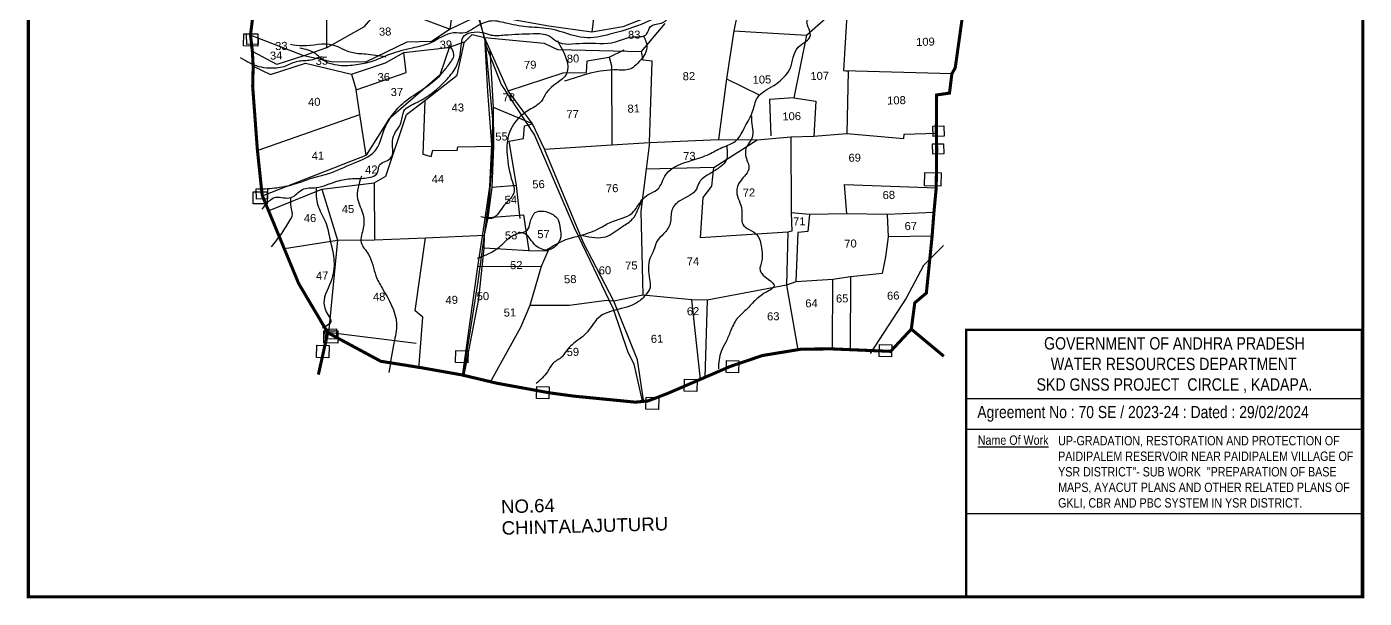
# Model space of a CAD drawing. Header units: inches. Extents: x 207877 to 233352, y 1594336 to 1604011.
# Drawn here: x 207877 to 211364, y 1597570 to 1599060 of the extents above; entities that cross this region are included whole.
import ezdxf
from ezdxf.enums import TextEntityAlignment as Align

# ---------------------------------------------------------------- set-up
doc = ezdxf.new("R2010")
doc.units = ezdxf.units.IN
doc.header["$MEASUREMENT"] = 0
doc.linetypes.add('HIDDEN2', pattern=[0.1875, 0.125, -0.0625])
for name, color, linetype in [('BOUNDRY STONES', 240, 'Continuous'), ('FRAME 025', 7, 'Continuous'), ('PLOT', 7, 'Continuous'), ('PLOT NO', 7, 'Continuous'), ('ROAD', 1, 'Continuous'), ('STREAMS', 4, 'Continuous'), ('text1', 7, 'Continuous'), ('TITLEBLOCK', 7, 'Continuous'), ('VILLAGE BOUNDARY', 5, 'Continuous'), ('VILLAGE BOUNDARY STONES', 1, 'Continuous'), ('VILLAGE BOUNDRY', 5, 'Continuous'), ('VILLAGE BOUNDRY STONE', 1, 'Continuous')]:
    doc.layers.add(name, color=color, linetype=linetype)
doc.styles.add('ARIALN', font='ARIALN.TTF')
doc.styles.get("Standard").update_dxf_attribs({"font": 'arial.ttf'})

msp = doc.modelspace()

# ---------------------------------------------------------------- linework, layer by layer
at = {"layer": 'BOUNDRY STONES'}
for points in [[(208442.6, 1599041.9), (208479.2, 1599041.8), (208479.2, 1599010.2), (208442.5, 1599010.3)], [(208467.2, 1598630.1), (208503.8, 1598630), (208503.8, 1598598.4), (208467.1, 1598598.5)], [(208651.5, 1598267.1), (208688.1, 1598267), (208688, 1598235.4), (208651.4, 1598235.5)], [(208633.1, 1598229.6), (208665.6, 1598228.9), (208664.8, 1598197.2), (208632.3, 1598198)], [(210100.2, 1598231.9), (210132.7, 1598231.1), (210131.9, 1598199.4), (210099.5, 1598200.2)], [(208995.5, 1598216.1), (209028, 1598215.3), (209027.2, 1598183.6), (208994.8, 1598184.4)], [(209701.2, 1598189.9), (209733.6, 1598189.1), (209732.8, 1598157.5), (209700.4, 1598158.3)], [(209592.1, 1598141.4), (209624.6, 1598140.6), (209623.8, 1598108.9), (209591.3, 1598109.7)], [(209206.8, 1598122.2), (209239.3, 1598121.4), (209238.5, 1598089.7), (209206.1, 1598090.5)], [(209492.3, 1598094.3), (209524.7, 1598093.5), (209524, 1598061.9), (209491.5, 1598062.7)]]:
    msp.add_lwpolyline(points, close=True, dxfattribs=at)
at = {"layer": 'FRAME 025', "lineweight": -3}
for points in [[(210326.5, 1598090.3), (211358.2, 1598090.3)], [(210326, 1598010.7), (211357.8, 1598010.7)], [(210323.8, 1597790.8), (211355.5, 1597790.8)]]:
    msp.add_lwpolyline(points, dxfattribs=at)
at = {"layer": 'PLOT'}
for points in [[(209486.1, 1598080.4), (209469.2, 1598191.9), (209407.4, 1598344.2), (209328.6, 1598496.9), (209226.7, 1598740.9), (209196, 1598807.1), (209132, 1598893.2), (209070.2, 1599032.4), (209054.2, 1599089), (209046.5, 1599137.7), (209009.7, 1599226.4), (208864.4, 1599562.6), (208811.7, 1599771.6), (208800.8, 1599872.8), (208768.5, 1600062.1), (208724, 1600159.2), (208662.7, 1600283.4), (208670.2, 1600444.9), (208629.1, 1600488.1), (208617.9, 1600568.4), (208538.7, 1600548.2), (208527.8, 1600649.3), (208616.2, 1600730.5), (208593.1, 1600826.4)], [(210402.9, 1599598), (210295.7, 1599444.6), (210259.9, 1599418.1), (210088.6, 1599269.8), (210057.2, 1599117.6), (210016.9, 1599120.1), (210006.1, 1598946.6), (210018.9, 1598944.2), (210015.1, 1598782.3), (210164.2, 1598769.1), (210164.2, 1598769.1), (210164.9, 1598780.1), (210249, 1598782.8)], [(209307.9, 1599351.9), (209371, 1599222), (209350.6, 1599045.9)], [(209750.9, 1599166.2), (209629.4, 1599138.2), (209431.5, 1599060.1), (209350.6, 1599045.9), (209237.8, 1599062), (209081.7, 1599089.7), (209054.2, 1599089), (208980.8, 1599053.9), (208932.3, 1599021.9), (208867.9, 1599020.2), (208760, 1598968.2), (208671.5, 1598968.8), (208599.4, 1598984.3), (208462.3, 1599037.9)], [(208666.6, 1599163.4), (208658.9, 1599098.1), (208658.9, 1599005.7), (208599.4, 1598984.3), (208528.7, 1598961.7), (208467.1, 1598995)], [(208658.9, 1599005.7), (208757.2, 1599061.1), (208795.8, 1599105.1), (208871.5, 1599094.9), (208980.8, 1599053.9), (208990.1, 1599123.9), (209046.5, 1599137.7), (209054.2, 1599089)], [(208493, 1598620.2), (208761.6, 1598725.2), (208745.6, 1598831.2), (208735.5, 1598895.5), (208866, 1598941.3), (208860.4, 1598993.2), (208975.5, 1599006.5), (209018.8, 1599020.8), (209038.6, 1599039.8), (209070.3, 1599032.2), (209225.8, 1599018), (209260.4, 1599001), (209480.1, 1598996.2), (209541.5, 1599069)], [(209728, 1599087.8), (209720.6, 1599049.9), (209910, 1599038.3), (209961.4, 1599083.9)], [(209070.3, 1599032.2), (209078.7, 1598891.9), (209088.3, 1598752.4), (209083.8, 1598643.9), (209071.3, 1598560.6), (209052.4, 1598434), (209012.2, 1598148.6)], [(209720.6, 1599049.9), (209701.6, 1598924.2), (209680.2, 1598766.5)], [(209910, 1599038.3), (209877.2, 1598875.1), (209813.9, 1598871), (209817.3, 1598776.1)], [(208504.7, 1598579.4), (208646.6, 1598636.4), (208783.1, 1598653), (208813.2, 1598670.7), (208867, 1598831.9), (208915.2, 1598867.8), (208998.8, 1598933.7), (209018.2, 1599022)], [(208975.5, 1599006.5), (208980.5, 1599010.7), (208954.3, 1598933.8), (208821.2, 1598819.7), (208761.6, 1598725.2)], [(209016.9, 1598147.5), (209056.1, 1598351.1), (209069.3, 1598482.6), (209070.4, 1598516.7), (209079.8, 1598563), (209090.2, 1598641.4), (209094.7, 1598748.9), (209093.9, 1598849.5), (209085.1, 1599000)], [(209132, 1598893.2), (209276, 1598940.6), (209336.2, 1598940.7), (209337.9, 1598971.5), (209395.3, 1598980.8), (209434.8, 1598999.8)], [(209500.7, 1598758.8), (209507.6, 1598971), (209484.4, 1598973.4), (209480.1, 1598996.2)], [(208469.2, 1598956.7), (208512.1, 1598936.2), (208603.4, 1598965.8), (208724.1, 1598937.1), (208812.4, 1598966.6), (208860.4, 1598993.2)], [(209395.3, 1598980.8), (209402, 1598958.9), (209402.1, 1598752.3)], [(208724.1, 1598937.1), (208735.5, 1598895.5)], [(210006.1, 1598946.6), (210289.4, 1598938.2)], [(209701.6, 1598924.2), (209786.7, 1598882.9)], [(208915.2, 1598867.8), (208910.1, 1598728.4), (208931.3, 1598721.6), (208935.6, 1598738.6), (208999.3, 1598738), (209000.7, 1598746.8), (209094.7, 1598748.9)], [(209877.2, 1598875.1), (209934.4, 1598866.3), (209929, 1598775.1)], [(208480.4, 1598738.4), (208745.6, 1598831.2)], [(209163.6, 1598560.2), (209154, 1598646), (209134.8, 1598762.3), (209172.4, 1598768.9), (209174.8, 1598802), (209196, 1598807.1), (209093.9, 1598849.5)], [(209226.7, 1598740.9), (209402.1, 1598752.3), (209500.7, 1598758.8), (209680.2, 1598766.5), (209781, 1598765.4), (209869.2, 1598773.5), (209929, 1598775.1), (210015.1, 1598782.3)], [(209500.7, 1598758.8), (209492.2, 1598689.2), (209478, 1598579.6), (209483.3, 1598360.5)], [(209668.5, 1598693), (209781, 1598765.4)], [(209869.2, 1598773.5), (209870.1, 1598574.8), (209871.4, 1598527.1), (209861.5, 1598524.3), (209857.9, 1598386.5), (209887.5, 1598217.7)], [(209861.5, 1598524.3), (209634, 1598509.5), (209640.7, 1598615), (209663.3, 1598644.5), (209668.5, 1598693), (209492.2, 1598689.2)], [(208783.1, 1598653), (208783.8, 1598505)], [(210014.8, 1598572.2), (210008.8, 1598648.8), (210248.9, 1598640.4)], [(208646.6, 1598636.4), (208687.6, 1598503.5), (208664, 1598262.2)], [(209154, 1598646), (209090.2, 1598641.4)], [(208549.2, 1598482.4), (208687.6, 1598503.5), (208783.8, 1598505), (208917, 1598509.7), (209070.4, 1598516.7), (209079.8, 1598563), (209172.3, 1598569.7), (209185.7, 1598476.1), (209236.1, 1598476.6), (209218.3, 1598434.8), (209188.9, 1598332.9)], [(210242.8, 1598575.6), (210120.5, 1598571.1), (210014.8, 1598572.2), (209918, 1598570.4), (209870.1, 1598574.8)], [(209918, 1598570.4), (209913.6, 1598526.3), (209887.3, 1598524), (209882.5, 1598394.9)], [(210120.5, 1598571.1), (210122.6, 1598512.4)], [(208899.5, 1598168.5), (208910.1, 1598302.6), (208889.5, 1598319.8), (208917, 1598509.7)], [(210238.2, 1598514), (210122.6, 1598512.4), (210116.3, 1598460.1), (210107.5, 1598416.5), (210024.8, 1598407.7), (209978.5, 1598401.3), (209882.5, 1598394.9), (209857.9, 1598386.5), (209650.8, 1598347.3), (209611.2, 1598348.3), (209483.3, 1598360.5), (209407.4, 1598344.2), (209389.6, 1598346.5), (209291.4, 1598332.9), (209188.9, 1598332.9), (209164.3, 1598276), (209084.7, 1598131.4)], [(209185.7, 1598476.1), (209069.3, 1598482.6)], [(209218.3, 1598434.8), (209052.4, 1598434)], [(210024.8, 1598407.7), (210024.2, 1598219.3)], [(209977.9, 1598220.5), (209978.5, 1598401.3)], [(209634, 1598140.5), (209611.2, 1598348.3)], [(209650.8, 1598347.3), (209644.8, 1598145.4)]]:
    msp.add_lwpolyline(points, dxfattribs=at)
at = {"layer": 'ROAD'}
for points in [[(208664.2, 1600398.7), (208651.2, 1600272.1), (208723.6, 1600063.7), (208782.9, 1599997.5), (208811.1, 1599867.3), (208811.7, 1599766.8), (208861.7, 1599627.5), (208872.2, 1599542.6), (208927.6, 1599390.5), (209047.5, 1599116.9), (209075, 1599009.4), (209114.1, 1598909.7), (209200.7, 1598777.8), (209303.9, 1598537.2), (209405.6, 1598324.7), (209443.1, 1598213.8), (209460.2, 1598180.5), (209482.3, 1598080.2)], [(209015, 1598147.9), (209054.1, 1598396), (209083.2, 1598614.4), (209090.5, 1598706), (209092, 1598819.1), (209073.5, 1599020.8)], [(210267.4, 1598489.4), (210215.2, 1598437.8), (210169.8, 1598352.1), (210076.4, 1598207.9)]]:
    msp.add_lwpolyline(points, dxfattribs=at)
at = {"layer": 'STREAMS'}
for points in [[(208490.9, 1598584.4), (208526, 1598615.5), (208566.2, 1598614.9), (208595.7, 1598635.8), (208631.6, 1598640.9), (208685.5, 1598657.4), (208726.3, 1598664.4), (208763.9, 1598666.2), (208792.7, 1598682), (208795.6, 1598698), (208824.4, 1598716.3), (208831.4, 1598769.2), (208853.6, 1598812.4), (208860.4, 1598840.2), (208894.2, 1598863.1), (208970.5, 1598921.2), (208993.9, 1598951.1), (209009.9, 1599010), (209014.3, 1599032.7), (209065.8, 1599045), (209087.7, 1599038.9), (209122.9, 1599039), (209197.2, 1599042.6), (209239.2, 1599036.3), (209258, 1599022.6), (209326.7, 1599017.7), (209411.9, 1599020.9), (209455.1, 1599033.7), (209493.3, 1599041.5), (209502.6, 1599059.9), (209535.8, 1599071.8), (209556.4, 1599089.1), (209613.8, 1599099.1), (209649.6, 1599094.8), (209698.9, 1599094), (209752.6, 1599104.9), (209791.4, 1599106), (209832.3, 1599094), (209897.8, 1599097.9), (209946.3, 1599109.2), (209992.7, 1599157.1), (210020.8, 1599206.1), (210046.4, 1599247.1), (210091, 1599290.5), (210122.8, 1599317.1), (210175.2, 1599358.4), (210201.9, 1599381.1), (210246.5, 1599419.6), (210289.3, 1599449.1), (210304.1, 1599483.6), (210337.2, 1599502.3), (210358.4, 1599533.3), (210367.8, 1599555), (210376.2, 1599573.1), (210418.7, 1599632.1), (210455, 1599688.2), (210459, 1599732.8), (210466.3, 1599771.8), (210461.2, 1599806.3), (210432.7, 1599850.1), (210422.9, 1599883.4), (210427.7, 1599920), (210434.4, 1599943.8), (210485.2, 1599947.2)], [(209981.3, 1599186.6), (209894.8, 1599144), (209827.1, 1599125.3), (209759.9, 1599130.3), (209703.4, 1599143), (209645.8, 1599138.8), (209615.8, 1599121.7), (209556.1, 1599099.2), (209479.1, 1599066.5), (209397.4, 1599040.7), (209330.5, 1599032.1), (209245.4, 1599053.9), (209186.5, 1599059.7), (209131.2, 1599068.6), (209088.5, 1599075.4), (209045.9, 1599058.5), (209020.1, 1599044.7), (208989.9, 1599044.3), (208930.9, 1599018.6), (208881.9, 1599004.7), (208823.1, 1598987.9), (208781.5, 1598971.6), (208742, 1598961.6), (208697.9, 1598958.9), (208674.2, 1598962.4), (208644.5, 1598977.3), (208630.5, 1598989.5), (208588.6, 1599004.7)], [(209234.9, 1598480), (209277.1, 1598502.9), (209323.8, 1598516.8), (209370.3, 1598534.8), (209400, 1598550.7), (209455.3, 1598574.4), (209482, 1598609.5), (209497.6, 1598622.5), (209520.8, 1598635.7), (209544, 1598675.7), (209611.8, 1598712), (209655.9, 1598728.2), (209689, 1598745.1), (209727.9, 1598764.6), (209749.6, 1598799.5), (209769.6, 1598839.5), (209782, 1598875.1), (209824.8, 1598907.3), (209855.2, 1598933.2), (209867.3, 1598951.2), (209888.4, 1599007.1), (209920.3, 1599038.2), (209912.5, 1599077.4), (209939, 1599090.7), (209946.8, 1599113.5)], [(209484.6, 1599037.1), (209494.1, 1599005.8), (209469.3, 1598964.9), (209453.8, 1598951.5), (209416.6, 1598947.7), (209279.3, 1598918.1)], [(208480.4, 1598637.1), (208528.7, 1598640.6), (208586.9, 1598653.8), (208623.2, 1598666.5), (208660.7, 1598676.5), (208730.2, 1598705), (208783.6, 1598734.6), (208809.2, 1598792.2), (208829.5, 1598829.4), (208862, 1598864.3), (208909.5, 1598897.5), (208958, 1598937.3), (208975.5, 1598959.5), (208990.7, 1598987.1), (208980.5, 1599010.7)], [(208812.8, 1598981.3), (208760.1, 1598988.8), (208723.3, 1598993.1), (208674.5, 1599012.7), (208596.9, 1599010.6), (208564.3, 1599014)], [(209260.7, 1599024.6), (209284, 1598937.2), (209231.6, 1598888), (209218.8, 1598866.7), (209204, 1598853.7), (209171, 1598832.7), (209132.3, 1598774.6), (209129.4, 1598727.5), (209143.1, 1598655.8), (209147.9, 1598631.6), (209121.2, 1598594), (209091.9, 1598561.3), (209060.6, 1598565)], [(208647, 1598982.1), (208613.6, 1598972.8), (208579.1, 1598968.7), (208547.4, 1598956.3), (208508.7, 1598952.2), (208482.4, 1598956.2), (208434.6, 1598979.5)], [(209766.5, 1598826.8), (209768.1, 1598800), (209769.6, 1598775.8), (209752, 1598742.6), (209756.3, 1598708.3), (209760, 1598694.1), (209736.7, 1598656.6), (209728.2, 1598630.4), (209741.3, 1598582.1), (209743.9, 1598545.3), (209780.8, 1598518), (209792.6, 1598484), (209793.5, 1598450.5), (209789.2, 1598424.3), (209825.5, 1598384.2), (209800, 1598365.1), (209772.1, 1598342.5), (209745.9, 1598315.8), (209728.8, 1598298.6), (209712, 1598266.2), (209699.4, 1598237.4), (209687.4, 1598213.6), (209680.3, 1598168.1)], [(209702.2, 1598749.2), (209698.3, 1598708), (209681.9, 1598692.5), (209654.7, 1598675), (209630.9, 1598655), (209622.9, 1598637.2), (209605, 1598619.9), (209581.8, 1598607.6), (209559, 1598581.8), (209554.9, 1598548.1), (209537.2, 1598520), (209520.1, 1598500.2), (209511.5, 1598476.5), (209501.9, 1598456.1), (209500.9, 1598402.4), (209502.3, 1598380.6), (209489.5, 1598359.3), (209465.7, 1598339.4), (209367.5, 1598301.3), (209334.2, 1598259.3), (209311.2, 1598241), (209281, 1598210.9), (209272.9, 1598199.7), (209249.8, 1598183.2), (209234.5, 1598160.1), (209205.1, 1598130)], [(208749.8, 1598670.9), (208739.7, 1598611.3), (208754.3, 1598569.5), (208754.3, 1598535.4), (208749.1, 1598497.5), (208767.9, 1598466.6), (208787.4, 1598410.6), (208803.5, 1598378.7), (208841.1, 1598285.9), (208834.3, 1598235.4), (208821.1, 1598158.7)], [(208564.4, 1598613.8), (208567.1, 1598581.5), (208569.1, 1598570.8), (208562.4, 1598555.4), (208540.8, 1598521.5), (208513.9, 1598486.7)], [(208631.1, 1598640.7), (208635.9, 1598595.1), (208655, 1598553.4), (208668, 1598504.3), (208677.4, 1598456.1), (208672.5, 1598403), (208651.8, 1598339.5), (208665.3, 1598304), (208670.1, 1598295.1), (208647.3, 1598273.9)], [(209052.6, 1598456.6), (209108.9, 1598485.8), (209143.3, 1598515.3), (209160, 1598521.6), (209182.4, 1598530.6), (209191.7, 1598556.8), (209203, 1598575.6), (209239.9, 1598574.9), (209262.2, 1598557.1), (209267.9, 1598532.9), (209269.3, 1598512), (209257.3, 1598489.8), (209238.3, 1598478.4), (209204.5, 1598489.2), (209188.9, 1598508.1), (209178.5, 1598518.7), (209169.2, 1598522.7), (209157.4, 1598523.2)], [(209327.2, 1598516), (209387, 1598512.8), (209430.1, 1598539.3), (209456.5, 1598559), (209469.7, 1598581.1), (209483.7, 1598611)]]:
    msp.add_spline(points, degree=3, dxfattribs=at)
at = {"layer": 'VILLAGE BOUNDARY', "color": 5}
for points, const_width in [([(207881, 1601810.8), (211360.3, 1601810.8), (211360.3, 1597573.7), (207881, 1597573.7)], 8), ([(211358.2, 1597573.9), (210326.5, 1597573.9), (210326.5, 1598269.6), (211358.2, 1598269.6)], 6.14)]:
    msp.add_lwpolyline(points, close=True, dxfattribs=dict(at, const_width=const_width))
at = {"layer": 'VILLAGE BOUNDARY STONES'}
for points in [[(208450.2, 1599041.2), (208479.3, 1599042), (208480, 1599015.3), (208450.9, 1599014.5)], [(210239.4, 1598800.8), (210268.5, 1598801.6), (210269.2, 1598774.9), (210240.1, 1598774.1)], [(210238.6, 1598754.6), (210267.7, 1598755.3), (210268.5, 1598728.7), (210239.4, 1598727.9)], [(208475.2, 1598637.7), (208504.3, 1598638.5), (208505, 1598611.8), (208475.9, 1598611)], [(208655.2, 1598272), (208684.3, 1598272.8), (208685, 1598246.1), (208655.9, 1598245.3)]]:
    msp.add_lwpolyline(points, close=True, dxfattribs=at)
at = {"layer": 'VILLAGE BOUNDRY', "linetype": 'HIDDEN2', "ltscale": 75, "const_width": 8}
msp.add_lwpolyline([(210337.6, 1599236.2), (210297.8, 1598953), (210289.1, 1598938), (210282.9, 1598887.4), (210249.2, 1598882.4), (210248.5, 1598782.4), (210249.5, 1598743.6), (210248.3, 1598639.9), (210242.2, 1598575.1), (210237.5, 1598513.4), (210222.6, 1598365.9), (210192.4, 1598340.3), (210183.3, 1598271.7), (210268.1, 1598200.9), (210183.3, 1598271.7), (210129.4, 1598213.7), (209975.8, 1598220.1), (209896.8, 1598219.5), (209795.4, 1598202.9), (209710.7, 1598174.2), (209651.8, 1598148.7), (209548.6, 1598104.2), (209496.7, 1598084.3), (209463.5, 1598081.2), (209304.7, 1598096.8), (209240.6, 1598105.4), (209103, 1598130.5), (209010.8, 1598152.4), (208905.7, 1598171), (208800.2, 1598187.8), (208661.8, 1598262.4), (208637.3, 1598153.1), (208661.8, 1598262.4), (208585.9, 1598390.7), (208490.8, 1598620.9), (208478.3, 1598739.3), (208466, 1598905.2), (208467.3, 1598957.7), (208465.2, 1598996), (208460.4, 1599039), (208472.4, 1599135.5)], dxfattribs=at)
at = {"layer": 'VILLAGE BOUNDRY'}
msp.add_lwpolyline([(208661.9, 1598263.6), (208892.1, 1598235)], dxfattribs=at)
at = {"layer": 'VILLAGE BOUNDRY STONE'}
msp.add_lwpolyline([(210218.3, 1598680.2), (210260.8, 1598679.5), (210260.2, 1598644.6), (210217.7, 1598645.3)], close=True, dxfattribs=at)

# ---------------------------------------------------------------- texts
at = {"layer": 'PLOT NO'}
for s, p in [('38', (208811.4, 1599047.8)), ('83', (209460.9, 1599039.7)), ('109', (210220.2, 1599021.3)), ('34', (208527.3, 1598985.4)), ('33', (208540.8, 1599010.4)), ('39', (208969.9, 1599014)), ('35', (208646.3, 1598971.6)), ('79', (209189.7, 1598961.2)), ('80', (209301.3, 1598977.5)), ('36', (208807.9, 1598929.2)), ('82', (209603.4, 1598931.6)), ('105', (209793.8, 1598922.6)), ('107', (209944.5, 1598932.3)), ('37', (208842.2, 1598890.3)), ('40', (208626.5, 1598864.4)), ('43', (209000.8, 1598849.6)), ('78', (209134.1, 1598876.3)), ('81', (209459.5, 1598847.1)), ('108', (210144.6, 1598868.5)), ('77', (209300.4, 1598832.4)), ('106', (209871.4, 1598827)), ('55', (209114.9, 1598774.1)), ('41', (208636, 1598724.2)), ('73', (209604.7, 1598723.4)), ('69', (210035.7, 1598718.9)), ('42', (208775.5, 1598687.9)), ('44', (208948.9, 1598663.2)), ('56', (209211.3, 1598649.6)), ('76', (209403.3, 1598639.2)), ('54', (209139.3, 1598609.2)), ('72', (209760.1, 1598628)), ('68', (210124.7, 1598621.7)), ('45', (208714.6, 1598584.8)), ('46', (208615.6, 1598561.3)), ('71', (209891.2, 1598552.8)), ('67', (210182, 1598540.7)), ('53', (209139.9, 1598516.2)), ('57', (209224.4, 1598519.7)), ('70', (210024.7, 1598494.8)), ('52', (209153.4, 1598438.8)), ('75', (209453.4, 1598437.6)), ('74', (209614, 1598448.6)), ('47', (208647.2, 1598411.3)), ('58', (209294, 1598402)), ('60', (209384.5, 1598425.1)), ('50', (209066.3, 1598357.7)), ('66', (210136.2, 1598359.1)), ('48', (208795.8, 1598356.1)), ('49', (208985, 1598347.9)), ('64', (209923.1, 1598339.1)), ('65', (210003, 1598351.7)), ('51', (209136.8, 1598315)), ('62', (209614.3, 1598318.4)), ('63', (209823.4, 1598305.1)), ('61', (209520.3, 1598246.6)), ('59', (209301, 1598212.3))]:
    msp.add_text(s, height=20.86, rotation=1.5465, dxfattribs=at).set_placement(p, align=Align.MIDDLE_CENTER)
at = {"layer": 'text1', "color": 1}
for s, height, p in [('NO.64', 34.77, (209114, 1597791.1)), ('CHINTALAJUTURU', 34.768, (209115.5, 1597735.3))]:
    msp.add_text(s, height=height, rotation=1.5465, dxfattribs=at).set_placement(p)
at = {"layer": 'TITLEBLOCK', "extrusion": (0.000201441, 0.004807, 0.999988), "style": 'ARIALN'}
msp.add_text('%%UName Of Work', height=24.333, rotation=359.9999, dxfattribs=at).set_placement((210356.7, 1597951.3, 7720.7))
at = {"layer": 'TITLEBLOCK', "extrusion": (0.000201441, 0.004807, 0.999988), "attachment_point": 1, "text_direction": (1, -1e-06, -0.000201), "style": 'ARIALN'}
for s, insert, char_height, width in [('\\pi42.10335;GOVERNMENT OF ANDHRA PRADESH  \\P\\pi59.60908;WATER RESOURCES DEPARTMENT      \\P\\pi22.42449;SKD GNSS PROJECT  CIRCLE , KADAPA.', (210487.4, 1598250.6, -4.9), 32.18, 758.973), ('Agreement No : 70 SE / 2023-24 : Dated : 29/02/2024', (210355.5, 1598071.2, -5.8), 31.634, 1021.092), ('UP-GRADATION, RESTORATION AND PROTECTION OF PAIDIPALEM RESERVOIR NEAR PAIDIPALEM VILLAGE OF YSR DISTRICT"- SUB WORK  "PREPARATION OF BASE MAPS, AYACUT PLANS AND OTHER RELATED PLANS OF GKLI, CBR AND PBC SYSTEM IN YSR DISTRICT.', (210566.2, 1597992.9, -5.1), 24.3335, 785.455)]:
    msp.add_mtext(s, dxfattribs=dict(at, insert=insert, char_height=char_height, width=width))

doc.saveas('drawing.dxf')
